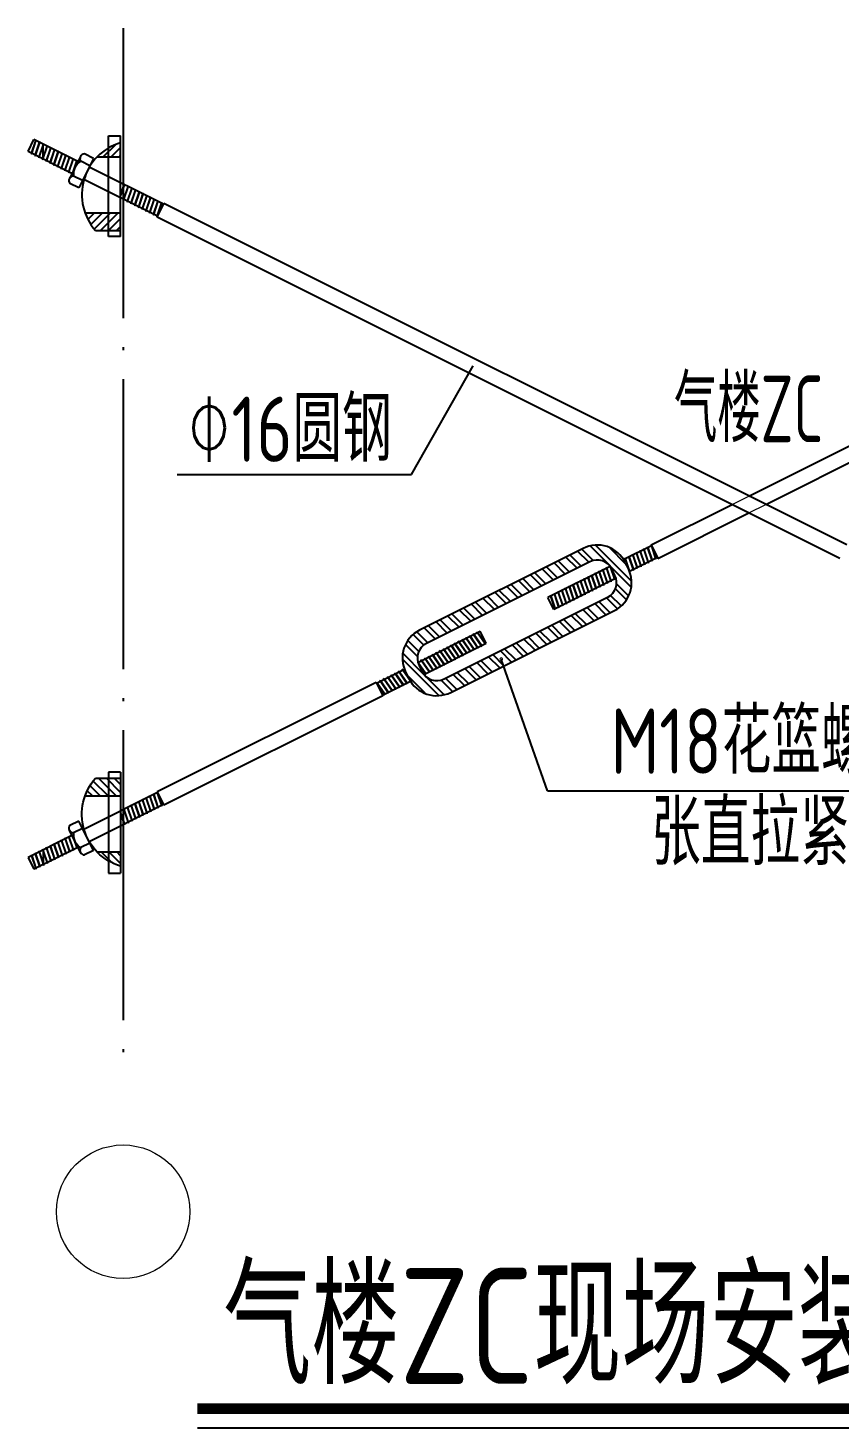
# Model space of a CAD drawing. Extents: x 9539573 to 9710259, y 1656270 to 2510207.
# Drawn here: x 9670846 to 9676442, y 2030757 to 2040408 of the extents above; entities that cross this region are included whole.
import ezdxf
from ezdxf.enums import TextEntityAlignment as Align

# ---------------------------------------------------------------- set-up
doc = ezdxf.new("R2010")
doc.units = 0
doc.header["$LTSCALE"] = 1000
doc.header["$MEASUREMENT"] = 0
for name, pattern in [('CONTINUOUS1', [0]), ('DASHED', [0.75, 0.5, -0.25]), ('DOTE', [2.42, 2, -0.2, 0.02, -0.2])]:
    doc.linetypes.add(name, pattern=pattern)
for name, color, linetype in [('003_THICK', 7, 'CONTINUOUS1'), ('DOTE', 8, 'DOTE'), ('LAYER4', 4, 'CONTINUOUS'), ('PUB_TEXT', 7, 'CONTINUOUS'), ('THIN', 7, 'CONTINUOUS'), ('一般文字', 6, 'CONTINUOUS'), ('刚架', 2, 'CONTINUOUS'), ('填充', 8, 'CONTINUOUS'), ('支撑', 4, 'CONTINUOUS'), ('板', 4, 'CONTINUOUS')]:
    doc.layers.add(name, color=color, linetype=linetype)
doc.layers.add('Z-详图标注', color=3, linetype='CONTINUOUS', lineweight=18)
doc.layers.add('标注', color=4, linetype='CONTINUOUS', lineweight=20)
doc.styles.add('_HZTXT', font='atssdeng.shx', dxfattribs={"width": 0.8, "bigfont": 'atssdchn.shx'})
doc.styles.add('TSSD_DIMENSION', font='atssdeng.shx', dxfattribs={"width": 0.7, "bigfont": 'atssdchn.shx'})
doc.styles.add('TSSD_Label', font='Tssdeng.shx', dxfattribs={"width": 0.7, "bigfont": 'hztxt.shx'})

# ---------------------------------------------------------------- blocks, each defined once
blk = doc.blocks.new('*X15')
at = {"layer": '填充', "linetype": 'Continuous'}
for p, q in [((15636192.3, -855771.1), (15636118.8, -855697.6)), ((15636226.4, -855728), (15636155, -855656.6)), ((15636253.1, -855712.5), (15636179.3, -855638.7)), ((15636227.1, -855925.2), (15636084.7, -855782.8)), ((15636183.7, -855804.6), (15636103.4, -855724.3)), ((15636328.2, -856068.5), (15636082.4, -855822.6)), ((15636235.7, -856053.1), (15636115.4, -855932.7)), ((15636364.4, -856062.4), (15636245, -855943.1)), ((15636420, -856040.9), (15636342.9, -855963.8)), ((15636448.1, -856026.8), (15636372.6, -855951.3))]:
    blk.add_line(p, q, dxfattribs=at)
blk = doc.blocks.new('*X16')
at = {"layer": '填充', "linetype": 'Continuous'}
for p, q in [((15637626.7, -855296.2), (15637384.6, -855054.1)), ((15637338.7, -855169.7), (15637263.2, -855094.3)), ((15637369, -855157.9), (15637291.4, -855080.2)), ((15637624.7, -855336.5), (15637347.6, -855059.3)), ((15637590.9, -855183.3), (15637477.5, -855069.9)), ((15637287.3, -855195.5), (15637275.3, -855183.5)), ((15637607.2, -855396.1), (15637526, -855314.8)), ((15637532, -855482.4), (15637458.2, -855408.6)), ((15637555.9, -855464.1), (15637484.4, -855392.6)), ((15637592.3, -855423.4), (15637517.8, -855348.9)), ((15637482.2, -855509.7), (15637438.3, -855465.8))]:
    blk.add_line(p, q, dxfattribs=at)
blk = doc.blocks.new('*X17')
at = {"layer": '填充', "linetype": 'Continuous'}
for p, q in [((15637259.1, -855209.5), (15637183.7, -855134.1)), ((15637275.3, -855183.5), (15637211.8, -855120)), ((15637048.6, -855314.8), (15636973.2, -855239.3)), ((15637100, -855289.1), (15637024.6, -855213.6)), ((15637128.2, -855275), (15637052.7, -855199.5)), ((15637179.6, -855249.3), (15637104.1, -855173.8)), ((15637207.7, -855235.2), (15637132.3, -855159.8)), ((15636861.4, -855408.4), (15636785.9, -855332.9)), ((15636889.5, -855394.3), (15636814.1, -855318.9)), ((15636941, -855368.6), (15636865.5, -855293.2)), ((15636969.1, -855354.6), (15636893.6, -855279.1)), ((15637020.5, -855328.8), (15636945, -855253.4)), ((15636702.3, -855487.9), (15636626.8, -855412.5)), ((15636730.4, -855473.9), (15636655, -855398.4)), ((15636781.9, -855448.2), (15636706.4, -855372.7)), ((15636810, -855434.1), (15636734.5, -855358.6)), ((15637438.3, -855465.8), (15637406.8, -855434.3)), ((15636491.8, -855593.2), (15636416.3, -855517.7)), ((15636543.2, -855567.5), (15636467.7, -855492)), ((15636571.3, -855553.4), (15636495.9, -855478)), ((15636622.8, -855527.7), (15636547.3, -855452.3)), ((15636650.9, -855513.7), (15636575.4, -855438.2)), ((15637295, -855603.3), (15637219.5, -855527.9)), ((15637323.1, -855589.3), (15637247.7, -855513.8)), ((15637374.5, -855563.6), (15637299.1, -855488.1)), ((15637402.7, -855549.5), (15637327.2, -855474)), ((15637454.1, -855523.8), (15637378.6, -855448.3)), ((15636304.6, -855686.8), (15636229.1, -855611.4)), ((15636332.7, -855672.8), (15636257.2, -855597.3)), ((15636384.1, -855647), (15636308.6, -855571.6)), ((15636412.2, -855633), (15636336.8, -855557.5)), ((15636463.7, -855607.3), (15636388.2, -855531.8)), ((15637135.9, -855682.9), (15637060.4, -855607.4)), ((15637164, -855668.8), (15637088.6, -855593.4)), ((15637215.4, -855643.1), (15637140, -855567.7)), ((15637243.6, -855629.1), (15637168.1, -855553.6)), ((15636925.4, -855788.2), (15636849.9, -855712.7)), ((15636976.8, -855762.4), (15636901.3, -855687)), ((15637004.9, -855748.4), (15636929.5, -855672.9)), ((15637056.3, -855722.7), (15636980.9, -855647.2)), ((15637084.5, -855708.6), (15637009, -855633.1)), ((15636738.2, -855881.8), (15636662.7, -855806.3)), ((15636766.3, -855867.7), (15636690.8, -855792.2)), ((15636817.7, -855842), (15636742.2, -855766.5)), ((15636845.8, -855827.9), (15636770.4, -855752.5)), ((15636897.2, -855802.2), (15636821.8, -855726.7)), ((15636579.1, -855961.3), (15636503.6, -855885.8)), ((15636607.2, -855947.3), (15636531.7, -855871.8)), ((15636658.6, -855921.5), (15636583.1, -855846.1)), ((15636686.7, -855907.5), (15636611.3, -855832)), ((15636499.5, -856001.1), (15636424, -855925.6)), ((15636527.6, -855987), (15636452.2, -855911.6))]:
    blk.add_line(p, q, dxfattribs=at)
blk = doc.blocks.new('A$C3B5F1999')
at = {"layer": '板', "lineweight": -3}
h = blk.add_hatch(dxfattribs=at)
h.set_pattern_fill('ANSI31', color=256, scale=11.25, style=0)
h.set_pattern_definition([(225, (1544786.093, 1161578.04), (25.25697034, -25.25697034), [])])
h.paths.add_polyline_path([(227.3, 494.1, 0.095394), (160.5, 606.6), (0, 606.6), (0, 494.1)])
h.paths.add_polyline_path([(0, 135.7), (0, 44.9, 0.128822), (150.1, 135.7)])
for p, q in [((0, 645.3), (76.8, 645.3)), ((0, 645.3), (0, 0)), ((76.8, 645.3), (76.8, 0)), ((160.5, 606.6), (0, 606.6)), ((160.5, 606.6), (0, 606.6)), ((227.3, 494.1), (0, 494.1)), ((150.1, 135.7), (0, 135.7)), ((76.8, 0), (0, 0))]:
    blk.add_line(p, q, dxfattribs=at)
blk.add_arc((-98.2, 376.8), 346.1, 286.4909, 41.61835, dxfattribs=at)

msp = doc.modelspace()

# ---------------------------------------------------------------- linework, layer by layer
at = {"layer": '003_THICK'}
for p, q in [((9671296.9, 2039509.3), (9671195.2, 2039305.9)), ((9671296.9, 2034738.2), (9671195.2, 2034941.5))]:
    msp.add_line(p, q, dxfattribs=at)
at = {"layer": 'DOTE'}
msp.add_line((9671501.3, 2040408), (9671501.3, 2033168.3), dxfattribs=at)
at = {"layer": 'LAYER4'}
for p, q in [((9674672.1, 2036821.1), (9673544.7, 2036257.5)), ((9674718.4, 2036728.6), (9673591, 2036164.9)), ((9674890.6, 2036634.9), (9674868.8, 2036678.4)), ((9674983.1, 2036681.2), (9674961.4, 2036724.7)), ((9673713.1, 2035920.7), (9674840.4, 2036484.4)), ((9673759.3, 2035828.2), (9674886.7, 2036391.9)), ((9673540.8, 2036014.5), (9673562.6, 2035970.9)), ((9673448.3, 2035968.2), (9673470.1, 2035924.6))]:
    msp.add_line(p, q, dxfattribs=at)
for centre, major_axis, start_param, end_param in [((9674768.5, 2036628.3), (-215.6, 0.3), 3.606601, 5.177398), ((9674768.5, 2036628.3), (-112.1, 0.6), 3.610884, 5.18168), ((9674790.3, 2036584.7), (-215.6, 0.5), 2.036922, 3.607718), ((9674790.3, 2036584.7), (112.1, 0.6), -1.112191, 0.458605), ((9673641.1, 2036064.6), (-215.6, 0.1), -1.106721, 0.464075), ((9673641.1, 2036064.6), (112.1, 0.9), 2.026718, 3.597514), ((9673662.9, 2036021), (-215.6, 0.3), 0.465009, 2.035805), ((9673662.9, 2036021), (-112.1, 1.5), 0.477025, 2.047821)]:
    msp.add_ellipse(centre, major_axis=major_axis, ratio=1, start_param=start_param, end_param=end_param, dxfattribs=at)
at = {"layer": 'PUB_TEXT'}
for p, q in [((9673487.6, 2037330.7), (9673913.8, 2038079.9)), ((9671873.9, 2037330.7), (9673487.6, 2037330.7)), ((9674426.3, 2035150.1), (9674106.8, 2036057.1)), ((9674426.3, 2035150.1), (9677201.4, 2035150.1))]:
    msp.add_line(p, q, dxfattribs=at)
at = {"layer": '一般文字', "color": 2}
msp.add_line((9672013.5, 2030757.4), (9679341.9, 2030757.4), dxfattribs=at)
at = {"layer": '一般文字', "color": 2, "const_width": 72}
msp.add_lwpolyline([(9672013.5, 2030890.9), (9679341.9, 2030890.9)], dxfattribs=at)
at = {"layer": '刚架', "color": 5, "linetype": 'DASHED'}
for p, q in [((9670949.3, 2039504.6), (9670949.3, 2039607.4)), ((9670949.3, 2034742.9), (9670949.3, 2034640))]:
    msp.add_line(p, q, dxfattribs=at)
at = {"layer": '支撑', "linetype": 'Continuous'}
for p, q in [((9670845.7, 2039556.4), (9670886.8, 2039638.7)), ((9671189.5, 2039487.3), (9670886.8, 2039638.7)), ((9671148.4, 2039405), (9670845.7, 2039556.4)), ((9671207.1, 2039522.4), (9671130.8, 2039369.9)), ((9671271.5, 2039458.5), (9671209.8, 2039489.3)), ((9671296.9, 2039509.3), (9671235.2, 2039540.1)), ((9671220.7, 2039356.8), (9671158.9, 2039387.6)), ((9671779.1, 2039192.6), (9671266.6, 2039448.8)), ((9671195.2, 2039305.9), (9671133.5, 2039336.8)), ((9671737.9, 2039110.3), (9671225.5, 2039366.5)), ((9671735.3, 2039105.1), (9671781.6, 2039197.7)), ((9676487.8, 2036844.6), (9671781.6, 2039197.7)), ((9675813.8, 2037181.6), (9679846.1, 2039197.7)), ((9676441.5, 2036752), (9671735.3, 2039105.1)), ((9675929.6, 2037123.7), (9679892.3, 2039105.1)), ((9675139.9, 2036844.6), (9675698.1, 2037123.7)), ((9675186.2, 2036752), (9675813.8, 2037065.9)), ((9675142.5, 2036839.5), (9674950.7, 2036743.6)), ((9675139.9, 2036844.6), (9675186.2, 2036752)), ((9674857.2, 2036696.8), (9674427.6, 2036482)), ((9675183.6, 2036757.2), (9674991.8, 2036661.3)), ((9674898.4, 2036614.6), (9674468.7, 2036399.7)), ((9674468.7, 2036399.7), (9674427.6, 2036482)), ((9673533.1, 2036034.8), (9673962.7, 2036249.6)), ((9674003.8, 2036167.3), (9673962.7, 2036249.6)), ((9673574.2, 2035952.5), (9674003.8, 2036167.3)), ((9673247.8, 2035892.1), (9673439.6, 2035988)), ((9673289, 2035809.9), (9673480.7, 2035905.7)), ((9673245.2, 2035897.3), (9671735.3, 2035142.3)), ((9673291.5, 2035804.7), (9671781.6, 2035049.8)), ((9673245.2, 2035897.3), (9673291.5, 2035804.7)), ((9671737.9, 2035137.2), (9671225.5, 2034881)), ((9671735.3, 2035142.3), (9671781.6, 2035049.8)), ((9671779.1, 2035054.9), (9671266.6, 2034798.7)), ((9671195.2, 2034941.5), (9671133.5, 2034910.7)), ((9671148.4, 2034842.4), (9670845.7, 2034691.1)), ((9671207.1, 2034725), (9671130.8, 2034877.5)), ((9671220.7, 2034890.7), (9671158.9, 2034859.8)), ((9671189.5, 2034760.1), (9670886.8, 2034608.8)), ((9671271.5, 2034789), (9671209.8, 2034758.2)), ((9670845.7, 2034691.1), (9670886.8, 2034608.8)), ((9671296.9, 2034738.2), (9671235.2, 2034707.3))]:
    msp.add_line(p, q, dxfattribs=at)
for centre, major_axis, start_param, end_param in [((9671260.4, 2039400.5), (102.1, 6), 2.029825, 3.209045), ((9671235.7, 2039508.1), (-32, 1.4), -1.511964, 0.671288), ((9671159.5, 2039355.6), (32, 0.5), 1.570208, 3.75346), ((9671159.5, 2034891.9), (-32, 0.5), -0.613005, 1.570247), ((9671260.4, 2034847), (-102.1, 6), -0.067509, 1.111712), ((9671235.7, 2034739.3), (32, 1.6), 2.463185, 4.646437)]:
    msp.add_ellipse(centre, major_axis=major_axis, ratio=1, start_param=start_param, end_param=end_param, dxfattribs=at)
at = {"layer": '标注', "linetype": 'Continuous'}
for p, q in [((9670868.1, 2039545.2), (9670897.8, 2039633.2)), ((9670868.8, 2039538.4), (9670902.3, 2039637.4)), ((9670873.3, 2039542.6), (9670903, 2039630.6)), ((9670893.8, 2039532.3), (9670923.5, 2039620.3)), ((9670894.5, 2039525.5), (9670928, 2039624.5)), ((9670902.3, 2039637.4), (9670897.8, 2039633.2)), ((9670899, 2039529.7), (9670928.7, 2039617.7)), ((9670903, 2039630.6), (9670902.3, 2039637.4)), ((9670919.5, 2039519.5), (9670949.2, 2039607.5)), ((9670920.3, 2039512.7), (9670953.7, 2039611.7)), ((9670928, 2039624.5), (9670923.5, 2039620.3)), ((9670924.7, 2039516.9), (9670954.4, 2039604.9)), ((9670928.7, 2039617.7), (9670928, 2039624.5)), ((9670945.2, 2039506.6), (9670974.9, 2039594.6)), ((9670946, 2039499.8), (9670979.4, 2039598.8)), ((9670953.7, 2039611.7), (9670949.2, 2039607.5)), ((9670950.4, 2039504), (9670980.1, 2039592)), ((9670954.4, 2039604.9), (9670953.7, 2039611.7)), ((9670970.9, 2039493.8), (9671000.7, 2039581.8)), ((9670971.7, 2039487), (9671005.1, 2039586)), ((9670979.4, 2039598.8), (9670974.9, 2039594.6)), ((9670976.1, 2039491.2), (9671005.9, 2039579.2)), ((9670980.1, 2039592), (9670979.4, 2039598.8)), ((9670996.7, 2039480.9), (9671026.4, 2039568.9)), ((9670997.4, 2039474.1), (9671030.8, 2039573.1)), ((9671005.1, 2039586), (9671000.7, 2039581.8)), ((9671001.9, 2039478.3), (9671031.6, 2039566.3)), ((9671005.9, 2039579.2), (9671005.1, 2039586)), ((9671030.8, 2039573.1), (9671026.4, 2039568.9)), ((9671031.6, 2039566.3), (9671030.8, 2039573.1)), ((9670868.1, 2039545.2), (9670868.8, 2039538.4)), ((9670873.3, 2039542.6), (9670868.8, 2039538.4)), ((9670893.8, 2039532.3), (9670894.5, 2039525.5)), ((9670899, 2039529.7), (9670894.5, 2039525.5)), ((9670919.5, 2039519.5), (9670920.3, 2039512.7)), ((9670924.7, 2039516.9), (9670920.3, 2039512.7)), ((9670945.2, 2039506.6), (9670946, 2039499.8)), ((9670950.4, 2039504), (9670946, 2039499.8)), ((9670970.9, 2039493.8), (9670971.7, 2039487)), ((9670976.1, 2039491.2), (9670971.7, 2039487)), ((9670996.7, 2039480.9), (9670997.4, 2039474.1)), ((9671001.9, 2039478.3), (9670997.4, 2039474.1)), ((9671022.4, 2039468), (9671052.1, 2039556)), ((9671023.1, 2039461.2), (9671056.5, 2039560.2)), ((9671027.6, 2039465.4), (9671057.3, 2039553.4)), ((9671048.1, 2039455.2), (9671077.8, 2039543.2)), ((9671048.8, 2039448.4), (9671082.3, 2039547.4)), ((9671056.5, 2039560.2), (9671052.1, 2039556)), ((9671053.3, 2039452.6), (9671083, 2039540.6)), ((9671057.3, 2039553.4), (9671056.5, 2039560.2)), ((9671073.8, 2039442.3), (9671103.5, 2039530.3)), ((9671074.5, 2039435.5), (9671108, 2039534.5)), ((9671082.3, 2039547.4), (9671077.8, 2039543.2)), ((9671079, 2039439.7), (9671108.7, 2039527.7)), ((9671083, 2039540.6), (9671082.3, 2039547.4)), ((9671099.5, 2039429.5), (9671129.2, 2039517.5)), ((9671100.3, 2039422.7), (9671133.7, 2039521.7)), ((9671108, 2039534.5), (9671103.5, 2039530.3)), ((9671104.7, 2039426.9), (9671134.4, 2039514.9)), ((9671108.7, 2039527.7), (9671108, 2039534.5)), ((9671125.2, 2039416.6), (9671154.9, 2039504.6)), ((9671126, 2039409.8), (9671159.4, 2039508.8)), ((9671133.7, 2039521.7), (9671129.2, 2039517.5)), ((9671130.4, 2039414), (9671160.1, 2039502)), ((9671134.4, 2039514.9), (9671133.7, 2039521.7)), ((9671159.4, 2039508.8), (9671154.9, 2039504.6)), ((9671157.7, 2039423.7), (9671180.7, 2039491.8)), ((9671160.1, 2039502), (9671159.4, 2039508.8)), ((9671167, 2039442.4), (9671185.1, 2039496)), ((9671176.4, 2039461), (9671185.9, 2039489.2)), ((9671185.1, 2039496), (9671180.7, 2039491.8)), ((9671185.9, 2039489.2), (9671185.1, 2039496)), ((9671022.4, 2039468), (9671023.1, 2039461.2)), ((9671027.6, 2039465.4), (9671023.1, 2039461.2)), ((9671048.1, 2039455.2), (9671048.8, 2039448.4)), ((9671053.3, 2039452.6), (9671048.8, 2039448.4)), ((9671073.8, 2039442.3), (9671074.5, 2039435.5)), ((9671079, 2039439.7), (9671074.5, 2039435.5)), ((9671099.5, 2039429.5), (9671100.3, 2039422.7)), ((9671104.7, 2039426.9), (9671100.3, 2039422.7)), ((9671125.2, 2039416.6), (9671126, 2039409.8)), ((9671130.4, 2039414), (9671126, 2039409.8)), ((9671484.1, 2039251.1), (9671511.6, 2039332.7)), ((9671484.1, 2039260.1), (9671507.2, 2039328.5)), ((9671484.1, 2039242.2), (9671512.4, 2039325.9)), ((9671503.2, 2039227.6), (9671532.9, 2039315.6)), ((9671503.9, 2039220.8), (9671537.3, 2039319.8)), ((9671511.6, 2039332.7), (9671507.2, 2039328.5)), ((9671508.4, 2039225), (9671538.1, 2039313)), ((9671512.4, 2039325.9), (9671511.6, 2039332.7)), ((9671528.9, 2039214.8), (9671558.6, 2039302.8)), ((9671529.6, 2039208), (9671563.1, 2039307)), ((9671537.3, 2039319.8), (9671532.9, 2039315.6)), ((9671534.1, 2039212.2), (9671563.8, 2039300.2)), ((9671538.1, 2039313), (9671537.3, 2039319.8)), ((9671554.6, 2039201.9), (9671584.3, 2039289.9)), ((9671555.3, 2039195.1), (9671588.8, 2039294.1)), ((9671563.1, 2039307), (9671558.6, 2039302.8)), ((9671559.8, 2039199.3), (9671589.5, 2039287.3)), ((9671563.8, 2039300.2), (9671563.1, 2039307)), ((9671580.3, 2039189.1), (9671610, 2039277.1)), ((9671581.1, 2039182.3), (9671614.5, 2039281.3)), ((9671588.8, 2039294.1), (9671584.3, 2039289.9)), ((9671589.5, 2039287.3), (9671588.8, 2039294.1)), ((9671614.5, 2039281.3), (9671610, 2039277.1)), ((9671615.2, 2039274.5), (9671614.5, 2039281.3)), ((9671503.2, 2039227.6), (9671503.9, 2039220.8)), ((9671508.4, 2039225), (9671503.9, 2039220.8)), ((9671528.9, 2039214.8), (9671529.6, 2039208)), ((9671534.1, 2039212.2), (9671529.6, 2039208)), ((9671554.6, 2039201.9), (9671555.3, 2039195.1)), ((9671559.8, 2039199.3), (9671555.3, 2039195.1)), ((9671580.3, 2039189.1), (9671581.1, 2039182.3)), ((9671585.5, 2039186.5), (9671581.1, 2039182.3)), ((9671585.5, 2039186.5), (9671615.2, 2039274.5)), ((9671606, 2039176.2), (9671635.7, 2039264.2)), ((9671606.8, 2039169.4), (9671640.2, 2039268.4)), ((9671611.2, 2039173.6), (9671640.9, 2039261.6)), ((9671631.7, 2039163.3), (9671661.5, 2039251.3)), ((9671632.5, 2039156.5), (9671665.9, 2039255.6)), ((9671640.2, 2039268.4), (9671635.7, 2039264.2)), ((9671636.9, 2039160.8), (9671666.7, 2039248.8)), ((9671640.9, 2039261.6), (9671640.2, 2039268.4)), ((9671657.5, 2039150.5), (9671687.2, 2039238.5)), ((9671658.2, 2039143.7), (9671691.6, 2039242.7)), ((9671665.9, 2039255.6), (9671661.5, 2039251.3)), ((9671662.7, 2039147.9), (9671692.4, 2039235.9)), ((9671666.7, 2039248.8), (9671665.9, 2039255.6)), ((9671683.2, 2039137.6), (9671712.9, 2039225.6)), ((9671683.9, 2039130.8), (9671717.3, 2039229.8)), ((9671691.6, 2039242.7), (9671687.2, 2039238.5)), ((9671688.4, 2039135), (9671718.1, 2039223)), ((9671692.4, 2039235.9), (9671691.6, 2039242.7)), ((9671708.9, 2039124.8), (9671738.6, 2039212.8)), ((9671709.6, 2039118), (9671743.1, 2039217)), ((9671717.3, 2039229.8), (9671712.9, 2039225.6)), ((9671714.1, 2039122.2), (9671743.8, 2039210.2)), ((9671718.1, 2039223), (9671717.3, 2039229.8)), ((9671734.6, 2039111.9), (9671764.3, 2039199.9)), ((9671735.3, 2039105.1), (9671768.8, 2039204.1)), ((9671743.1, 2039217), (9671738.6, 2039212.8)), ((9671743.8, 2039210.2), (9671743.1, 2039217)), ((9671744.7, 2039123.8), (9671769.5, 2039197.3)), ((9671768.8, 2039204.1), (9671764.3, 2039199.9)), ((9671769.5, 2039197.3), (9671768.8, 2039204.1)), ((9671781.6, 2039197.7), (9671776.5, 2039193.8)), ((9671606, 2039176.2), (9671606.8, 2039169.4)), ((9671611.2, 2039173.6), (9671606.8, 2039169.4)), ((9671631.7, 2039163.3), (9671632.5, 2039156.5)), ((9671636.9, 2039160.8), (9671632.5, 2039156.5)), ((9671657.5, 2039150.5), (9671658.2, 2039143.7)), ((9671662.7, 2039147.9), (9671658.2, 2039143.7)), ((9671683.2, 2039137.6), (9671683.9, 2039130.8)), ((9671688.4, 2039135), (9671683.9, 2039130.8)), ((9671708.9, 2039124.8), (9671709.6, 2039118)), ((9671714.1, 2039122.2), (9671709.6, 2039118)), ((9671734.6, 2039111.9), (9671735.3, 2039105.1)), ((9674984.9, 2036760.7), (9674985.6, 2036767.5)), ((9674985.6, 2036767.5), (9675019, 2036668.5)), ((9674990, 2036763.3), (9674985.6, 2036767.5)), ((9675010.6, 2036773.5), (9675011.3, 2036780.3)), ((9675010.6, 2036773.5), (9675040.3, 2036685.5)), ((9675011.3, 2036780.3), (9675044.7, 2036681.3)), ((9675015.8, 2036776.1), (9675011.3, 2036780.3)), ((9675015.8, 2036776.1), (9675045.5, 2036688.1)), ((9675036.3, 2036786.4), (9675037, 2036793.2)), ((9675036.3, 2036786.4), (9675066, 2036698.4)), ((9675037, 2036793.2), (9675070.5, 2036694.2)), ((9675041.5, 2036789), (9675037, 2036793.2)), ((9675041.5, 2036789), (9675071.2, 2036701)), ((9675062, 2036799.2), (9675062.7, 2036806)), ((9675062, 2036799.2), (9675091.7, 2036711.2)), ((9675062.7, 2036806), (9675096.2, 2036707)), ((9675067.2, 2036801.8), (9675062.7, 2036806)), ((9675067.2, 2036801.8), (9675096.9, 2036713.8)), ((9675087.7, 2036812.1), (9675088.5, 2036818.9)), ((9675087.7, 2036812.1), (9675117.4, 2036724.1)), ((9675088.5, 2036818.9), (9675121.9, 2036719.9)), ((9675092.9, 2036814.7), (9675088.5, 2036818.9)), ((9675092.9, 2036814.7), (9675122.6, 2036726.7)), ((9675113.4, 2036825), (9675114.2, 2036831.8)), ((9675113.4, 2036825), (9675143.1, 2036737)), ((9675114.2, 2036831.8), (9675147.6, 2036732.8)), ((9675118.6, 2036827.6), (9675114.2, 2036831.8)), ((9675118.6, 2036827.6), (9675148.3, 2036739.5)), ((9675139.1, 2036837.8), (9675139.9, 2036844.6)), ((9675139.1, 2036837.8), (9675168.9, 2036749.8)), ((9675139.9, 2036844.6), (9675173.3, 2036745.6)), ((9675149.2, 2036825.9), (9675174.1, 2036752.4)), ((9674804.9, 2036670.7), (9674805.6, 2036677.5)), ((9674804.9, 2036670.7), (9674834.6, 2036582.7)), ((9674810, 2036673.3), (9674805.6, 2036677.5)), ((9674805.6, 2036677.5), (9674839, 2036578.5)), ((9674810, 2036673.3), (9674839.8, 2036585.3)), ((9674830.6, 2036683.5), (9674831.3, 2036690.3)), ((9674830.6, 2036683.5), (9674860.3, 2036595.5)), ((9674835.8, 2036686.1), (9674831.3, 2036690.3)), ((9674831.3, 2036690.3), (9674864.7, 2036591.3)), ((9674835.8, 2036686.1), (9674865.5, 2036598.1)), ((9674856.3, 2036696.4), (9674856.4, 2036697.8)), ((9674856.3, 2036696.4), (9674886, 2036608.4)), ((9674860.8, 2036691.9), (9674890.5, 2036604.2)), ((9674867.7, 2036680.6), (9674891.2, 2036611)), ((9674959.1, 2036747.8), (9674959.9, 2036754.6)), ((9674959.1, 2036747.8), (9674978.5, 2036690.3)), ((9674959.9, 2036754.6), (9674988.9, 2036668.6)), ((9674964.3, 2036750.4), (9674959.9, 2036754.6)), ((9674964.3, 2036750.4), (9674994, 2036662.4)), ((9674984.9, 2036760.7), (9675014.6, 2036672.7)), ((9674990, 2036763.3), (9675019.8, 2036675.3)), ((9675019, 2036668.5), (9675014.6, 2036672.7)), ((9675019.8, 2036675.3), (9675019, 2036668.5)), ((9675044.7, 2036681.3), (9675040.3, 2036685.5)), ((9675045.5, 2036688.1), (9675044.7, 2036681.3)), ((9675070.5, 2036694.2), (9675066, 2036698.4)), ((9675071.2, 2036701), (9675070.5, 2036694.2)), ((9675096.2, 2036707), (9675091.7, 2036711.2)), ((9675096.9, 2036713.8), (9675096.2, 2036707)), ((9675121.9, 2036719.9), (9675117.4, 2036724.1)), ((9675122.6, 2036726.7), (9675121.9, 2036719.9)), ((9675147.6, 2036732.8), (9675143.1, 2036737)), ((9675148.3, 2036739.5), (9675147.6, 2036732.8)), ((9675173.3, 2036745.6), (9675168.9, 2036749.8)), ((9675174.1, 2036752.4), (9675173.3, 2036745.6)), ((9675186.2, 2036752), (9675181, 2036755.9)), ((9674599.1, 2036567.8), (9674599.9, 2036574.6)), ((9674604.3, 2036570.4), (9674599.9, 2036574.6)), ((9674599.9, 2036574.6), (9674633.3, 2036475.6)), ((9674624.9, 2036580.7), (9674625.6, 2036587.5)), ((9674624.9, 2036580.7), (9674654.6, 2036492.7)), ((9674630, 2036583.3), (9674625.6, 2036587.5)), ((9674625.6, 2036587.5), (9674659, 2036488.5)), ((9674630, 2036583.3), (9674659.8, 2036495.3)), ((9674650.6, 2036593.5), (9674651.3, 2036600.3)), ((9674650.6, 2036593.5), (9674680.3, 2036505.5)), ((9674655.8, 2036596.1), (9674651.3, 2036600.3)), ((9674651.3, 2036600.3), (9674684.7, 2036501.3)), ((9674655.8, 2036596.1), (9674685.5, 2036508.1)), ((9674676.3, 2036606.4), (9674677, 2036613.2)), ((9674676.3, 2036606.4), (9674706, 2036518.4)), ((9674681.5, 2036609), (9674677, 2036613.2)), ((9674677, 2036613.2), (9674710.4, 2036514.2)), ((9674681.5, 2036609), (9674711.2, 2036521)), ((9674702, 2036619.2), (9674702.7, 2036626)), ((9674702, 2036619.2), (9674731.7, 2036531.2)), ((9674707.2, 2036621.8), (9674702.7, 2036626)), ((9674702.7, 2036626), (9674736.2, 2036527)), ((9674707.2, 2036621.8), (9674736.9, 2036533.8)), ((9674727.7, 2036632.1), (9674728.4, 2036638.9)), ((9674727.7, 2036632.1), (9674757.4, 2036544.1)), ((9674732.9, 2036634.7), (9674728.4, 2036638.9)), ((9674728.4, 2036638.9), (9674761.9, 2036539.9)), ((9674732.9, 2036634.7), (9674762.6, 2036546.7)), ((9674753.4, 2036645), (9674754.2, 2036651.7)), ((9674753.4, 2036645), (9674783.1, 2036556.9)), ((9674758.6, 2036647.5), (9674754.2, 2036651.7)), ((9674754.2, 2036651.7), (9674787.6, 2036552.7)), ((9674758.6, 2036647.5), (9674788.3, 2036559.5)), ((9674779.1, 2036657.8), (9674779.9, 2036664.6)), ((9674779.1, 2036657.8), (9674808.9, 2036569.8)), ((9674784.3, 2036660.4), (9674779.9, 2036664.6)), ((9674779.9, 2036664.6), (9674813.3, 2036565.6)), ((9674784.3, 2036660.4), (9674814, 2036572.4)), ((9674839, 2036578.5), (9674834.6, 2036582.7)), ((9674839.8, 2036585.3), (9674839, 2036578.5)), ((9674864.7, 2036591.3), (9674860.3, 2036595.5)), ((9674865.5, 2036598.1), (9674864.7, 2036591.3)), ((9674890.5, 2036604.2), (9674886, 2036608.4)), ((9674891.2, 2036611), (9674890.5, 2036604.2)), ((9674994, 2036662.4), (9674993.5, 2036656.9)), ((9674444.8, 2036490.7), (9674445.6, 2036497.5)), ((9674444.8, 2036490.7), (9674474.6, 2036402.7)), ((9674450, 2036493.3), (9674445.6, 2036497.5)), ((9674445.6, 2036497.5), (9674479, 2036398.5)), ((9674450, 2036493.3), (9674479.8, 2036405.3)), ((9674470.6, 2036503.5), (9674471.3, 2036510.3)), ((9674470.6, 2036503.5), (9674500.3, 2036415.5)), ((9674475.8, 2036506.1), (9674471.3, 2036510.3)), ((9674471.3, 2036510.3), (9674504.7, 2036411.3)), ((9674475.8, 2036506.1), (9674505.5, 2036418.1)), ((9674496.3, 2036516.4), (9674497, 2036523.2)), ((9674496.3, 2036516.4), (9674526, 2036428.4)), ((9674501.5, 2036519), (9674497, 2036523.2)), ((9674497, 2036523.2), (9674530.4, 2036424.2)), ((9674501.5, 2036519), (9674531.2, 2036431)), ((9674522, 2036529.2), (9674522.7, 2036536)), ((9674522, 2036529.2), (9674551.7, 2036441.2)), ((9674527.2, 2036531.8), (9674522.7, 2036536)), ((9674522.7, 2036536), (9674556.2, 2036437)), ((9674527.2, 2036531.8), (9674556.9, 2036443.8)), ((9674547.7, 2036542.1), (9674548.4, 2036548.9)), ((9674547.7, 2036542.1), (9674577.4, 2036454.1)), ((9674552.9, 2036544.7), (9674548.4, 2036548.9)), ((9674548.4, 2036548.9), (9674581.9, 2036449.9)), ((9674552.9, 2036544.7), (9674582.6, 2036456.7)), ((9674573.4, 2036554.9), (9674574.2, 2036561.7)), ((9674573.4, 2036554.9), (9674603.1, 2036466.9)), ((9674578.6, 2036557.5), (9674574.2, 2036561.7)), ((9674574.2, 2036561.7), (9674607.6, 2036462.7)), ((9674578.6, 2036557.5), (9674608.3, 2036469.5)), ((9674599.1, 2036567.8), (9674628.9, 2036479.8)), ((9674604.3, 2036570.4), (9674634, 2036482.4)), ((9674633.3, 2036475.6), (9674628.9, 2036479.8)), ((9674634, 2036482.4), (9674633.3, 2036475.6)), ((9674659, 2036488.5), (9674654.6, 2036492.7)), ((9674659.8, 2036495.3), (9674659, 2036488.5)), ((9674684.7, 2036501.3), (9674680.3, 2036505.5)), ((9674685.5, 2036508.1), (9674684.7, 2036501.3)), ((9674710.4, 2036514.2), (9674706, 2036518.4)), ((9674711.2, 2036521), (9674710.4, 2036514.2)), ((9674736.2, 2036527), (9674731.7, 2036531.2)), ((9674736.9, 2036533.8), (9674736.2, 2036527)), ((9674761.9, 2036539.9), (9674757.4, 2036544.1)), ((9674762.6, 2036546.7), (9674761.9, 2036539.9)), ((9674787.6, 2036552.7), (9674783.1, 2036556.9)), ((9674788.3, 2036559.5), (9674787.6, 2036552.7)), ((9674813.3, 2036565.6), (9674808.9, 2036569.8)), ((9674814, 2036572.4), (9674813.3, 2036565.6)), ((9674479, 2036398.5), (9674474.6, 2036402.7)), ((9674479.8, 2036405.3), (9674479, 2036398.5)), ((9674504.7, 2036411.3), (9674500.3, 2036415.5)), ((9674505.5, 2036418.1), (9674504.7, 2036411.3)), ((9674530.4, 2036424.2), (9674526, 2036428.4)), ((9674531.2, 2036431), (9674530.4, 2036424.2)), ((9674556.2, 2036437), (9674551.7, 2036441.2)), ((9674556.9, 2036443.8), (9674556.2, 2036437)), ((9674581.9, 2036449.9), (9674577.4, 2036454.1)), ((9674582.6, 2036456.7), (9674581.9, 2036449.9)), ((9674607.6, 2036462.7), (9674603.1, 2036466.9)), ((9674608.3, 2036469.5), (9674607.6, 2036462.7)), ((9673836.7, 2036193), (9673895.8, 2036106.9)), ((9673842.6, 2036189.5), (9673836.7, 2036193)), ((9673837.4, 2036186.9), (9673836.7, 2036193)), ((9673842.6, 2036189.5), (9673895.1, 2036112.9)), ((9673862.4, 2036205.9), (9673921.5, 2036119.7)), ((9673868.3, 2036202.4), (9673862.4, 2036205.9)), ((9673863.1, 2036199.8), (9673862.4, 2036205.9)), ((9673863.1, 2036199.8), (9673915.7, 2036123.2)), ((9673868.3, 2036202.4), (9673920.9, 2036125.8)), ((9673888.1, 2036218.7), (9673947.3, 2036132.6)), ((9673888.8, 2036212.6), (9673888.1, 2036218.7)), ((9673894, 2036215.2), (9673888.1, 2036218.7)), ((9673888.8, 2036212.6), (9673941.4, 2036136.1)), ((9673894, 2036215.2), (9673946.6, 2036138.7)), ((9673913.8, 2036231.6), (9673973, 2036145.4)), ((9673914.5, 2036225.5), (9673913.8, 2036231.6)), ((9673919.7, 2036228.1), (9673913.8, 2036231.6)), ((9673914.5, 2036225.5), (9673967.1, 2036148.9)), ((9673919.7, 2036228.1), (9673972.3, 2036151.5)), ((9673939.5, 2036244.4), (9673998.7, 2036158.3)), ((9673945.4, 2036240.9), (9673939.5, 2036244.4)), ((9673940.2, 2036238.4), (9673939.5, 2036244.4)), ((9673940.2, 2036238.4), (9673992.8, 2036161.8)), ((9673945.4, 2036240.9), (9673998, 2036164.4)), ((9673656.7, 2036103), (9673715.8, 2036016.9)), ((9673662.6, 2036099.5), (9673656.7, 2036103)), ((9673657.4, 2036096.9), (9673656.7, 2036103)), ((9673657.4, 2036096.9), (9673709.9, 2036020.3)), ((9673662.6, 2036099.5), (9673715.1, 2036022.9)), ((9673682.4, 2036115.9), (9673741.5, 2036029.7)), ((9673683.1, 2036109.8), (9673682.4, 2036115.9)), ((9673688.3, 2036112.4), (9673682.4, 2036115.9)), ((9673683.1, 2036109.8), (9673735.7, 2036033.2)), ((9673688.3, 2036112.4), (9673740.8, 2036035.8)), ((9673708.1, 2036128.7), (9673767.3, 2036042.6)), ((9673708.8, 2036122.6), (9673708.1, 2036128.7)), ((9673714, 2036125.2), (9673708.1, 2036128.7)), ((9673708.8, 2036122.6), (9673761.4, 2036046.1)), ((9673714, 2036125.2), (9673766.6, 2036048.7)), ((9673733.8, 2036141.6), (9673793, 2036055.4)), ((9673739.7, 2036138.1), (9673733.8, 2036141.6)), ((9673734.5, 2036135.5), (9673733.8, 2036141.6)), ((9673734.5, 2036135.5), (9673787.1, 2036058.9)), ((9673739.7, 2036138.1), (9673792.3, 2036061.5)), ((9673759.5, 2036154.4), (9673818.7, 2036068.3)), ((9673765.4, 2036150.9), (9673759.5, 2036154.4)), ((9673760.2, 2036148.4), (9673759.5, 2036154.4)), ((9673760.2, 2036148.4), (9673812.8, 2036071.8)), ((9673765.4, 2036150.9), (9673818, 2036074.4)), ((9673785.3, 2036167.3), (9673844.4, 2036081.1)), ((9673791.1, 2036163.8), (9673785.3, 2036167.3)), ((9673785.9, 2036161.2), (9673785.3, 2036167.3)), ((9673785.9, 2036161.2), (9673838.5, 2036084.6)), ((9673791.1, 2036163.8), (9673843.7, 2036087.2)), ((9673811, 2036180.2), (9673870.1, 2036094)), ((9673816.8, 2036176.7), (9673811, 2036180.2)), ((9673811.7, 2036174.1), (9673811, 2036180.2)), ((9673811.7, 2036174.1), (9673864.2, 2036097.5)), ((9673816.8, 2036176.7), (9673869.4, 2036100.1)), ((9673837.4, 2036186.9), (9673889.9, 2036110.4)), ((9673864.2, 2036097.5), (9673870.1, 2036094)), ((9673870.1, 2036094), (9673869.4, 2036100.1)), ((9673889.9, 2036110.4), (9673895.8, 2036106.9)), ((9673895.8, 2036106.9), (9673895.1, 2036112.9)), ((9673915.7, 2036123.2), (9673921.5, 2036119.7)), ((9673921.5, 2036119.7), (9673920.9, 2036125.8)), ((9673941.4, 2036136.1), (9673947.3, 2036132.6)), ((9673947.3, 2036132.6), (9673946.6, 2036138.7)), ((9673967.1, 2036148.9), (9673973, 2036145.4)), ((9673973, 2036145.4), (9673972.3, 2036151.5)), ((9673992.8, 2036161.8), (9673998.7, 2036158.3)), ((9673998.7, 2036158.3), (9673998, 2036164.4)), ((9673534, 2036035.2), (9673532.7, 2036036)), ((9673534, 2036035.2), (9673586.6, 2035958.7)), ((9673534.8, 2036028.9), (9673587.2, 2035952.6)), ((9673539.8, 2036016.6), (9673581.4, 2035956.1)), ((9673553.8, 2036051.6), (9673613, 2035965.4)), ((9673559.7, 2036048.1), (9673553.8, 2036051.6)), ((9673554.5, 2036045.5), (9673553.8, 2036051.6)), ((9673554.5, 2036045.5), (9673607.1, 2035968.9)), ((9673559.7, 2036048.1), (9673612.3, 2035971.5)), ((9673579.5, 2036064.4), (9673638.7, 2035978.3)), ((9673585.4, 2036060.9), (9673579.5, 2036064.4)), ((9673580.2, 2036058.4), (9673579.5, 2036064.4)), ((9673580.2, 2036058.4), (9673632.8, 2035981.8)), ((9673585.4, 2036060.9), (9673638, 2035984.4)), ((9673605.2, 2036077.3), (9673664.4, 2035991.1)), ((9673611.1, 2036073.8), (9673605.2, 2036077.3)), ((9673605.9, 2036071.2), (9673605.2, 2036077.3)), ((9673605.9, 2036071.2), (9673658.5, 2035994.6)), ((9673611.1, 2036073.8), (9673663.7, 2035997.2)), ((9673631, 2036090.1), (9673690.1, 2036004)), ((9673636.8, 2036086.7), (9673631, 2036090.1)), ((9673631.7, 2036084.1), (9673631, 2036090.1)), ((9673631.7, 2036084.1), (9673684.2, 2036007.5)), ((9673636.8, 2036086.7), (9673689.4, 2036010.1)), ((9673658.5, 2035994.6), (9673664.4, 2035991.1)), ((9673664.4, 2035991.1), (9673663.7, 2035997.2)), ((9673684.2, 2036007.5), (9673690.1, 2036004)), ((9673690.1, 2036004), (9673689.4, 2036010.1)), ((9673709.9, 2036020.3), (9673715.8, 2036016.9)), ((9673715.8, 2036016.9), (9673715.1, 2036022.9)), ((9673735.7, 2036033.2), (9673741.5, 2036029.7)), ((9673741.5, 2036029.7), (9673740.8, 2036035.8)), ((9673761.4, 2036046.1), (9673767.3, 2036042.6)), ((9673767.3, 2036042.6), (9673766.6, 2036048.7)), ((9673787.1, 2036058.9), (9673793, 2036055.4)), ((9673793, 2036055.4), (9673792.3, 2036061.5)), ((9673812.8, 2036071.8), (9673818.7, 2036068.3)), ((9673818.7, 2036068.3), (9673818, 2036074.4)), ((9673838.5, 2036084.6), (9673844.4, 2036081.1)), ((9673844.4, 2036081.1), (9673843.7, 2036087.2)), ((9673276.8, 2035906.7), (9673271, 2035910.1)), ((9673271.6, 2035904.1), (9673271, 2035910.1)), ((9673271, 2035910.1), (9673330.1, 2035824)), ((9673271.6, 2035904.1), (9673324.2, 2035827.5)), ((9673276.8, 2035906.7), (9673329.4, 2035830.1)), ((9673302.6, 2035919.5), (9673296.7, 2035923)), ((9673297.4, 2035916.9), (9673296.7, 2035923)), ((9673296.7, 2035923), (9673355.8, 2035836.9)), ((9673297.4, 2035916.9), (9673349.9, 2035840.3)), ((9673302.6, 2035919.5), (9673355.1, 2035842.9)), ((9673323.1, 2035929.8), (9673322.4, 2035935.9)), ((9673328.3, 2035932.4), (9673322.4, 2035935.9)), ((9673322.4, 2035935.9), (9673381.5, 2035849.7)), ((9673323.1, 2035929.8), (9673375.6, 2035853.2)), ((9673328.3, 2035932.4), (9673380.8, 2035855.8)), ((9673348.8, 2035942.6), (9673348.1, 2035948.7)), ((9673354, 2035945.2), (9673348.1, 2035948.7)), ((9673348.1, 2035948.7), (9673407.2, 2035862.6)), ((9673348.8, 2035942.6), (9673401.4, 2035866.1)), ((9673354, 2035945.2), (9673406.6, 2035868.7)), ((9673374.5, 2035955.5), (9673373.8, 2035961.6)), ((9673379.7, 2035958.1), (9673373.8, 2035961.6)), ((9673373.8, 2035961.6), (9673433, 2035875.4)), ((9673374.5, 2035955.5), (9673427.1, 2035878.9)), ((9673379.7, 2035958.1), (9673432.3, 2035881.5)), ((9673400.2, 2035968.3), (9673399.5, 2035974.4)), ((9673405.4, 2035970.9), (9673399.5, 2035974.4)), ((9673399.5, 2035974.4), (9673458.7, 2035888.3)), ((9673400.2, 2035968.3), (9673452.8, 2035891.8)), ((9673405.4, 2035970.9), (9673458, 2035894.4)), ((9673425.9, 2035981.2), (9673425.2, 2035987.3)), ((9673431.1, 2035983.8), (9673425.2, 2035987.3)), ((9673425.2, 2035987.3), (9673476.6, 2035912.4)), ((9673425.9, 2035981.2), (9673478.5, 2035904.6)), ((9673431.1, 2035983.8), (9673465.5, 2035933.8)), ((9673478.5, 2035904.6), (9673483.2, 2035901.8)), ((9673581.4, 2035956.1), (9673587.2, 2035952.6)), ((9673587.2, 2035952.6), (9673586.6, 2035958.7)), ((9673607.1, 2035968.9), (9673613, 2035965.4)), ((9673613, 2035965.4), (9673612.3, 2035971.5)), ((9673632.8, 2035981.8), (9673638.7, 2035978.3)), ((9673638.7, 2035978.3), (9673638, 2035984.4)), ((9673251.1, 2035893.8), (9673245.2, 2035897.3)), ((9673245.2, 2035897.3), (9673304.4, 2035811.1)), ((9673251.1, 2035893.8), (9673303.7, 2035817.2)), ((9673254.6, 2035878.6), (9673298.5, 2035814.6)), ((9673291.5, 2035804.7), (9673291.5, 2035811.1)), ((9673298.5, 2035814.6), (9673304.4, 2035811.1)), ((9673304.4, 2035811.1), (9673303.7, 2035817.2)), ((9673324.2, 2035827.5), (9673330.1, 2035824)), ((9673330.1, 2035824), (9673329.4, 2035830.1)), ((9673349.9, 2035840.3), (9673355.8, 2035836.9)), ((9673355.8, 2035836.9), (9673355.1, 2035842.9)), ((9673375.6, 2035853.2), (9673381.5, 2035849.7)), ((9673381.5, 2035849.7), (9673380.8, 2035855.8)), ((9673401.4, 2035866.1), (9673407.2, 2035862.6)), ((9673407.2, 2035862.6), (9673406.6, 2035868.7)), ((9673427.1, 2035878.9), (9673433, 2035875.4)), ((9673433, 2035875.4), (9673432.3, 2035881.5)), ((9673452.8, 2035891.8), (9673458.7, 2035888.3)), ((9673458.7, 2035888.3), (9673458, 2035894.4)), ((9671708.9, 2035122.7), (9671709.6, 2035129.5)), ((9671709.6, 2035129.5), (9671743.1, 2035030.5)), ((9671714.1, 2035125.3), (9671709.6, 2035129.5)), ((9671734.6, 2035135.5), (9671735.3, 2035142.3)), ((9671734.6, 2035135.5), (9671764.3, 2035047.5)), ((9671735.3, 2035142.3), (9671768.8, 2035043.3)), ((9671528.9, 2035032.7), (9671529.6, 2035039.5)), ((9671528.9, 2035032.7), (9671558.6, 2034944.7)), ((9671529.6, 2035039.5), (9671563.1, 2034940.5)), ((9671534.1, 2035035.3), (9671529.6, 2035039.5)), ((9671534.1, 2035035.3), (9671563.8, 2034947.3)), ((9671554.6, 2035045.5), (9671555.3, 2035052.3)), ((9671554.6, 2035045.5), (9671584.3, 2034957.5)), ((9671555.3, 2035052.3), (9671588.8, 2034953.3)), ((9671559.8, 2035048.1), (9671555.3, 2035052.3)), ((9671559.8, 2035048.1), (9671589.5, 2034960.1)), ((9671580.3, 2035058.4), (9671581.1, 2035065.2)), ((9671580.3, 2035058.4), (9671610, 2034970.4)), ((9671581.1, 2035065.2), (9671614.5, 2034966.2)), ((9671585.5, 2035061), (9671581.1, 2035065.2)), ((9671585.5, 2035061), (9671615.2, 2034973)), ((9671606, 2035071.3), (9671606.8, 2035078.1)), ((9671606, 2035071.3), (9671635.7, 2034983.3)), ((9671606.8, 2035078.1), (9671640.2, 2034979.1)), ((9671611.2, 2035073.9), (9671606.8, 2035078.1)), ((9671611.2, 2035073.9), (9671640.9, 2034985.9)), ((9671631.7, 2035084.1), (9671632.5, 2035090.9)), ((9671631.7, 2035084.1), (9671661.5, 2034996.1)), ((9671632.5, 2035090.9), (9671665.9, 2034991.9)), ((9671636.9, 2035086.7), (9671632.5, 2035090.9)), ((9671636.9, 2035086.7), (9671666.7, 2034998.7)), ((9671657.5, 2035097), (9671658.2, 2035103.8)), ((9671657.5, 2035097), (9671687.2, 2035009)), ((9671658.2, 2035103.8), (9671691.6, 2035004.8)), ((9671662.7, 2035099.6), (9671658.2, 2035103.8)), ((9671662.7, 2035099.6), (9671692.4, 2035011.6)), ((9671683.2, 2035109.8), (9671683.9, 2035116.6)), ((9671683.2, 2035109.8), (9671712.9, 2035021.8)), ((9671683.9, 2035116.6), (9671717.3, 2035017.6)), ((9671688.4, 2035112.4), (9671683.9, 2035116.6)), ((9671688.4, 2035112.4), (9671718.1, 2035024.4)), ((9671708.9, 2035122.7), (9671738.6, 2035034.7)), ((9671714.1, 2035125.3), (9671743.8, 2035037.3)), ((9671743.1, 2035030.5), (9671738.6, 2035034.7)), ((9671743.8, 2035037.3), (9671743.1, 2035030.5)), ((9671744.7, 2035123.6), (9671769.5, 2035050.1)), ((9671768.8, 2035043.3), (9671764.3, 2035047.5)), ((9671769.5, 2035050.1), (9671768.8, 2035043.3)), ((9671781.6, 2035049.8), (9671776.5, 2035053.6)), ((9671484.1, 2035005.3), (9671512.4, 2034921.6)), ((9671484.1, 2034996.3), (9671511.6, 2034914.8)), ((9671484.1, 2034987.3), (9671507.2, 2034919)), ((9671503.2, 2035019.8), (9671503.9, 2035026.6)), ((9671503.2, 2035019.8), (9671532.9, 2034931.8)), ((9671503.9, 2035026.6), (9671537.3, 2034927.6)), ((9671508.4, 2035022.4), (9671503.9, 2035026.6)), ((9671508.4, 2035022.4), (9671538.1, 2034934.4)), ((9671538.1, 2034934.4), (9671537.3, 2034927.6)), ((9671563.1, 2034940.5), (9671558.6, 2034944.7)), ((9671563.8, 2034947.3), (9671563.1, 2034940.5)), ((9671588.8, 2034953.3), (9671584.3, 2034957.5)), ((9671589.5, 2034960.1), (9671588.8, 2034953.3)), ((9671614.5, 2034966.2), (9671610, 2034970.4)), ((9671615.2, 2034973), (9671614.5, 2034966.2)), ((9671640.2, 2034979.1), (9671635.7, 2034983.3)), ((9671640.9, 2034985.9), (9671640.2, 2034979.1)), ((9671665.9, 2034991.9), (9671661.5, 2034996.1)), ((9671666.7, 2034998.7), (9671665.9, 2034991.9)), ((9671691.6, 2035004.8), (9671687.2, 2035009)), ((9671692.4, 2035011.6), (9671691.6, 2035004.8)), ((9671717.3, 2035017.6), (9671712.9, 2035021.8)), ((9671718.1, 2035024.4), (9671717.3, 2035017.6)), ((9671125.2, 2034830.9), (9671126, 2034837.7)), ((9671126, 2034837.7), (9671159.4, 2034738.7)), ((9671130.4, 2034833.5), (9671126, 2034837.7)), ((9671511.6, 2034914.8), (9671507.2, 2034919)), ((9671512.4, 2034921.6), (9671511.6, 2034914.8)), ((9671537.3, 2034927.6), (9671532.9, 2034931.8)), ((9670945.2, 2034740.9), (9670946, 2034747.7)), ((9670945.2, 2034740.9), (9670974.9, 2034652.9)), ((9670946, 2034747.7), (9670979.4, 2034648.6)), ((9670950.4, 2034743.4), (9670946, 2034747.7)), ((9670950.4, 2034743.4), (9670980.1, 2034655.4)), ((9670970.9, 2034753.7), (9670971.7, 2034760.5)), ((9670970.9, 2034753.7), (9671000.7, 2034665.7)), ((9670971.7, 2034760.5), (9671005.1, 2034661.5)), ((9670976.1, 2034756.3), (9670971.7, 2034760.5)), ((9670976.1, 2034756.3), (9671005.9, 2034668.3)), ((9670996.7, 2034766.6), (9670997.4, 2034773.4)), ((9670996.7, 2034766.6), (9671026.4, 2034678.6)), ((9670997.4, 2034773.4), (9671030.8, 2034674.4)), ((9671001.9, 2034769.2), (9670997.4, 2034773.4)), ((9671001.9, 2034769.2), (9671031.6, 2034681.2)), ((9671022.4, 2034779.4), (9671023.1, 2034786.2)), ((9671022.4, 2034779.4), (9671052.1, 2034691.4)), ((9671023.1, 2034786.2), (9671056.5, 2034687.2)), ((9671027.6, 2034782), (9671023.1, 2034786.2)), ((9671027.6, 2034782), (9671057.3, 2034694)), ((9671048.1, 2034792.3), (9671048.8, 2034799.1)), ((9671048.1, 2034792.3), (9671077.8, 2034704.3)), ((9671048.8, 2034799.1), (9671082.3, 2034700.1)), ((9671053.3, 2034794.9), (9671048.8, 2034799.1)), ((9671053.3, 2034794.9), (9671083, 2034706.9)), ((9671073.8, 2034805.1), (9671074.5, 2034811.9)), ((9671073.8, 2034805.1), (9671103.5, 2034717.1)), ((9671074.5, 2034811.9), (9671108, 2034712.9)), ((9671079, 2034807.7), (9671074.5, 2034811.9)), ((9671079, 2034807.7), (9671108.7, 2034719.7)), ((9671099.5, 2034818), (9671100.3, 2034824.8)), ((9671099.5, 2034818), (9671129.2, 2034730)), ((9671100.3, 2034824.8), (9671133.7, 2034725.8)), ((9671104.7, 2034820.6), (9671100.3, 2034824.8)), ((9671104.7, 2034820.6), (9671134.4, 2034732.6)), ((9671125.2, 2034830.9), (9671154.9, 2034742.9)), ((9671130.4, 2034833.5), (9671160.1, 2034745.4)), ((9671159.4, 2034738.7), (9671154.9, 2034742.9)), ((9671157.7, 2034823.8), (9671180.7, 2034755.7)), ((9671160.1, 2034745.4), (9671159.4, 2034738.7)), ((9671167, 2034805.1), (9671185.1, 2034751.5)), ((9671176.4, 2034786.4), (9671185.9, 2034758.3)), ((9671185.1, 2034751.5), (9671180.7, 2034755.7)), ((9671185.9, 2034758.3), (9671185.1, 2034751.5)), ((9670868.1, 2034702.3), (9670868.8, 2034709.1)), ((9670868.1, 2034702.3), (9670897.8, 2034614.3)), ((9670868.8, 2034709.1), (9670902.3, 2034610.1)), ((9670873.3, 2034704.9), (9670868.8, 2034709.1)), ((9670873.3, 2034704.9), (9670903, 2034616.9)), ((9670893.8, 2034715.1), (9670894.5, 2034721.9)), ((9670893.8, 2034715.1), (9670923.5, 2034627.1)), ((9670894.5, 2034721.9), (9670928, 2034622.9)), ((9670899, 2034717.7), (9670894.5, 2034721.9)), ((9670899, 2034717.7), (9670928.7, 2034629.7)), ((9670919.5, 2034728), (9670920.3, 2034734.8)), ((9670919.5, 2034728), (9670949.2, 2034640)), ((9670920.3, 2034734.8), (9670953.7, 2034635.8)), ((9670924.7, 2034730.6), (9670920.3, 2034734.8)), ((9670924.7, 2034730.6), (9670954.4, 2034642.6)), ((9670979.4, 2034648.6), (9670974.9, 2034652.9)), ((9670980.1, 2034655.4), (9670979.4, 2034648.6)), ((9671005.1, 2034661.5), (9671000.7, 2034665.7)), ((9671005.9, 2034668.3), (9671005.1, 2034661.5)), ((9671030.8, 2034674.4), (9671026.4, 2034678.6)), ((9671031.6, 2034681.2), (9671030.8, 2034674.4)), ((9671056.5, 2034687.2), (9671052.1, 2034691.4)), ((9671057.3, 2034694), (9671056.5, 2034687.2)), ((9671082.3, 2034700.1), (9671077.8, 2034704.3)), ((9671083, 2034706.9), (9671082.3, 2034700.1)), ((9671108, 2034712.9), (9671103.5, 2034717.1)), ((9671108.7, 2034719.7), (9671108, 2034712.9)), ((9671133.7, 2034725.8), (9671129.2, 2034730)), ((9671134.4, 2034732.6), (9671133.7, 2034725.8)), ((9670902.3, 2034610.1), (9670897.8, 2034614.3)), ((9670903, 2034616.9), (9670902.3, 2034610.1)), ((9670928, 2034622.9), (9670923.5, 2034627.1)), ((9670928.7, 2034629.7), (9670928, 2034622.9)), ((9670953.7, 2034635.8), (9670949.2, 2034640)), ((9670954.4, 2034642.6), (9670953.7, 2034635.8))]:
    msp.add_line(p, q, dxfattribs=at)
at = {"layer": '标注', "color": 5, "linetype": 'Continuous'}
for p, q in [((9675698.1, 2037123.7), (9675813.8, 2037181.6)), ((9675813.8, 2037065.9), (9675929.6, 2037123.7))]:
    msp.add_line(p, q, dxfattribs=at)
at = {"layer": '标注', "linetype": 'Continuous'}
for centre, major_axis, start_param, end_param in [((9674106.8, 2036057.1), (6.35, 6.35), 5.497787, 8.63938), ((9674106.8, 2036057.1), (6.35, 6.35), 2.356194, 5.497787), ((9671501.3, 2032248.3), (460, 0.5), -0.001016587481833753, 6.282168719697752)]:
    msp.add_ellipse(centre, major_axis=major_axis, ratio=1, start_param=start_param, end_param=end_param, dxfattribs=at)

# ---------------------------------------------------------------- block references
at = {"layer": 'Z-详图标注', "xscale": 1.078125000349246, "yscale": 1.078124999912689, "zscale": 1.078124999999892, "rotation": 180}
msp.add_blockref('A$C3B5F1999', (9671484.1, 2039665.7), dxfattribs=at)
at = {"layer": 'Z-详图标注', "extrusion": (0, 0, -1), "xscale": 1.078125000349246, "yscale": 1.078124999912689, "zscale": -1.078124999962524}
msp.add_blockref('A$C3B5F1999', (-9671484.1, 2034581.8), dxfattribs=at)
at = {"layer": '填充', "linetype": 'Continuous', "xscale": 1.02222222299315, "yscale": 1.022222222614801, "zscale": 1.022222222698129}
for name in ['*X17', '*X16', '*X15']:
    msp.add_blockref(name, (-6310124.6, 2910898.2), dxfattribs=at)

# ---------------------------------------------------------------- texts
at = {"layer": 'PUB_TEXT', "style": 'TSSD_DIMENSION', "width": 0.8}
for s, p in [('%%13016圆钢', (9672645.9, 2037642.1)), ('M18花篮螺栓', (9675927.8, 2035492.5)), ('张直拉紧', (9675824.7, 2034862))]:
    msp.add_text(s, height=450, dxfattribs=at).set_placement(p, align=Align.MIDDLE_CENTER)
at = {"layer": 'THIN', "style": 'TSSD_Label', "width": 0.65}
msp.add_text('气楼ZC', height=460, dxfattribs=at).set_placement((9675811.2, 2037782.6), align=Align.MIDDLE_CENTER)
at = {"layer": '一般文字', "color": 2, "style": '_HZTXT', "width": 0.8}
msp.add_text('气楼ZC现场安装示意图', height=800, dxfattribs=at).set_placement((9672190.5, 2031060.5))

doc.saveas('drawing.dxf')
